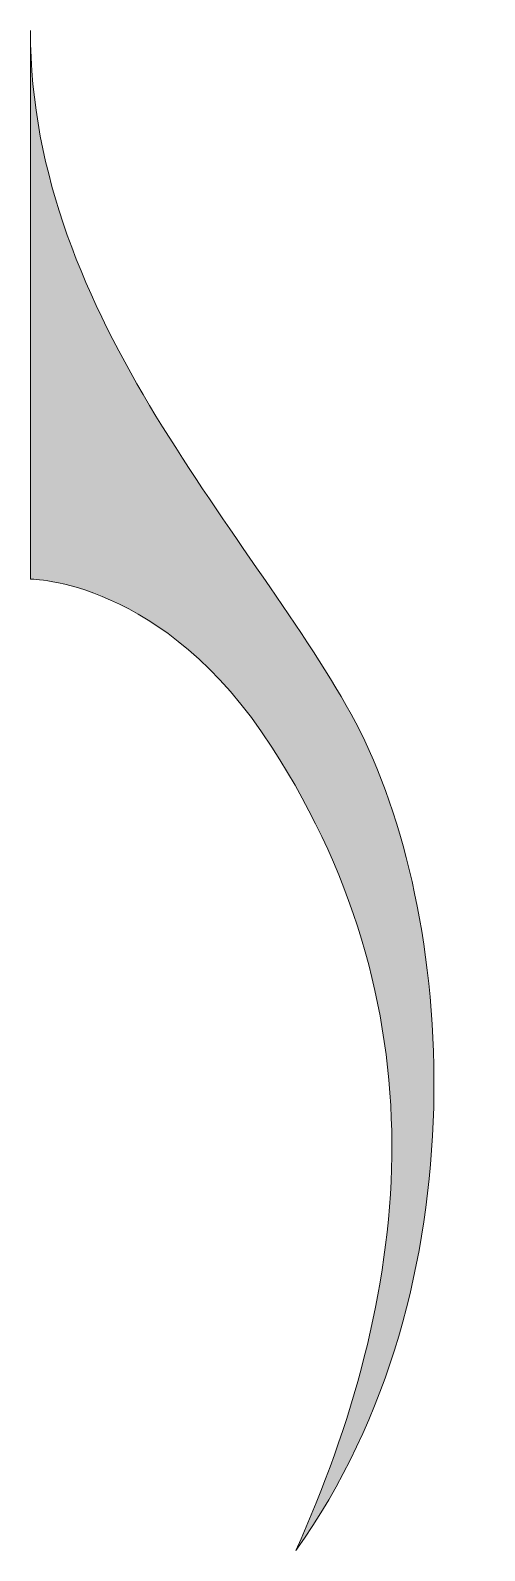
# Model space of a CAD drawing. Header units: inches. Extents: x 45.9 to 54.1, y 36.2 to 63.8.
import ezdxf

# ---------------------------------------------------------------- set-up
doc = ezdxf.new("R2010")
doc.units = ezdxf.units.IN
doc.header["$MEASUREMENT"] = 0
doc.layers.add('Layer 1', color=7, linetype='Continuous')

msp = doc.modelspace()

# ---------------------------------------------------------------- hatches: boundary and pattern name
at = {"layer": 'Layer 1', "true_color": 0xffffff}
h = msp.add_hatch(color=7, dxfattribs=at)
h.dxf.hatch_style = 2
edge = h.paths.add_edge_path()
edge.add_spline(control_points=[(45.886, 63.768), (45.886, 58.499), (49.989, 54.589), (51.782, 51.222), (53.574, 47.854), (54.117, 41.011), (50.696, 36.231), (52.743, 40.798), (53.43, 45.858), (50.261, 50.787), (48.306, 53.829), (45.886, 53.829), (45.886, 53.829), (45.886, 53.829), (45.886, 63.768), (45.886, 63.768), (45.886, 63.768), (45.886, 63.768), (45.886, 63.768)], knot_values=[0, 0, 0, 0, 1, 1, 1, 2, 2, 2, 3, 3, 3, 4, 4, 4, 5, 5, 5, 6, 6, 6, 6], degree=3, periodic=1)

# ---------------------------------------------------------------- linework, layer by layer
at = {"layer": 'Layer 1', "lineweight": 0}
msp.add_open_spline([(45.886, 63.768), (45.886, 58.499), (49.989, 54.589), (51.782, 51.222), (53.574, 47.854), (54.117, 41.011), (50.696, 36.231), (52.743, 40.798), (53.43, 45.858), (50.261, 50.787), (48.306, 53.829), (45.886, 53.829), (45.886, 53.829), (45.886, 53.829), (45.886, 63.768), (45.886, 63.768), (45.886, 63.768), (45.886, 63.768), (45.886, 63.768)], degree=3, knots=[0, 0, 0, 0, 1, 1, 1, 2, 2, 2, 3, 3, 3, 4, 4, 4, 5, 5, 5, 6, 6, 6, 6], dxfattribs=at)

doc.saveas('drawing.dxf')
